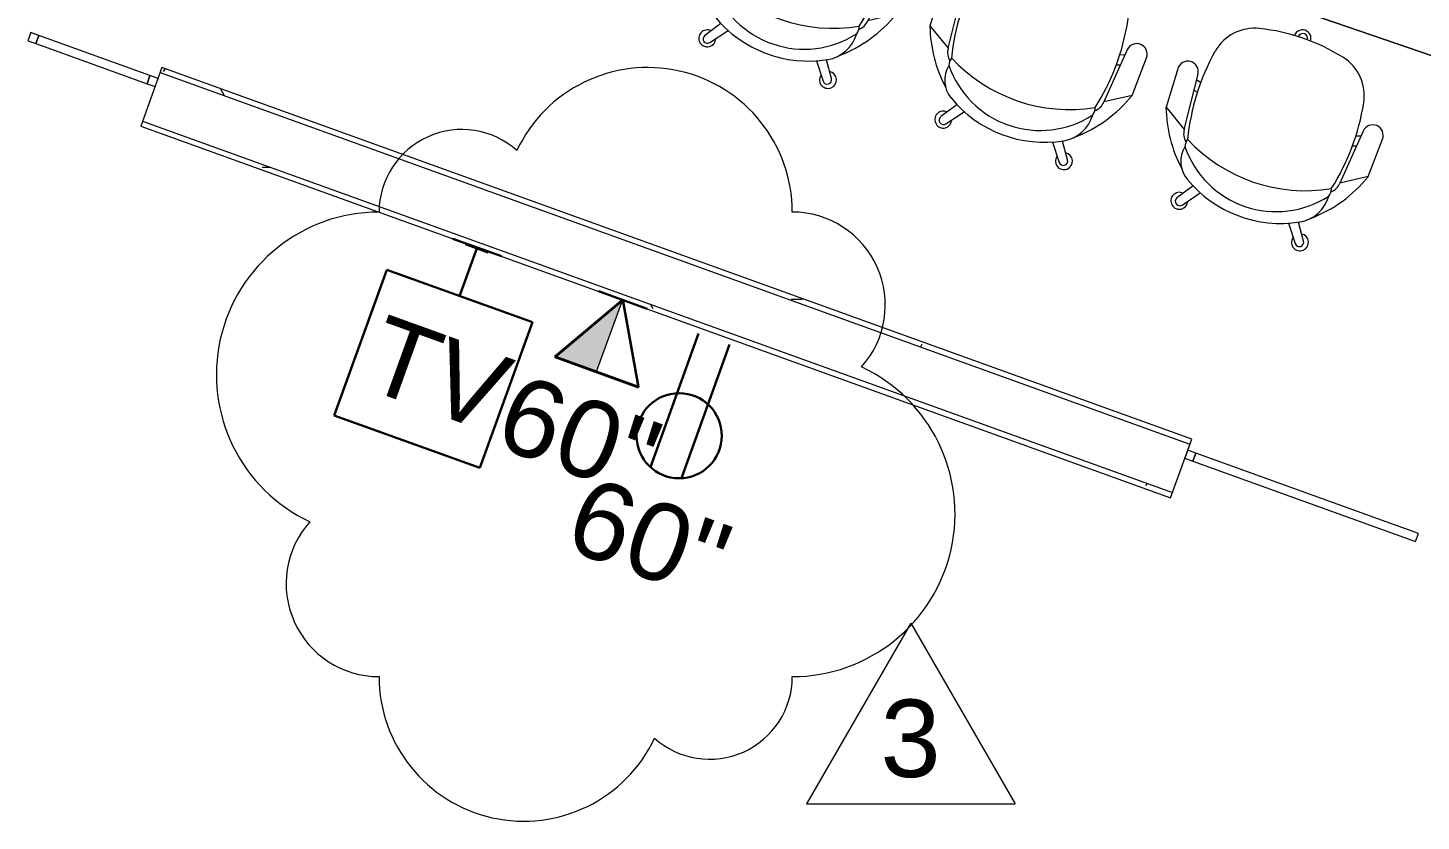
# Model space of a CAD drawing. Header units: inches. Extents: x -2349 to 1043, y -456 to 2193.
# Drawn here: x -457.3 to -295.4, y 354.1 to 446.3 of the extents above; entities that cross this region are included whole.
import ezdxf

# ---------------------------------------------------------------- set-up
doc = ezdxf.new("R2010")
doc.units = ezdxf.units.IN
doc.header["$MEASUREMENT"] = 0
for name, color, linetype, lineweight in [('A-ANNO-NOTE', 131, 'Continuous', 30), ('A-GLAZ-CURT', 52, 'Continuous', 13), ('A-GLAZ-CWMG', 51, 'Continuous', 13), ('A-WALL', 113, 'Continuous', 13), ('A-WALL-PATT', 111, 'Continuous', 13), ('E-ELEC-FIXT', 91, 'Continuous', 9), ('G-ANNO-REVC', 71, 'Continuous', 9), ('G-ANNO-REVC-IDEN', 71, 'Continuous', 9), ('I-FURN', 30, 'Continuous', 9), ('I-WALL', 2, 'Continuous', 13)]:
    doc.layers.add(name, color=color, linetype=linetype, lineweight=lineweight)
doc.styles.add('Arial', font='arial.ttf', dxfattribs={"height": 9})
doc.styles.add('Swis721 Lt BT', font='swissl.ttf', dxfattribs={"height": 9})
pattern_1 = [(0, (0, 0), (30.72, 7.68), [1.267, -21.773, 1.267, -21.773, -122.88]), (0, (0, 0), (30.72, 7.68), [-46.08, 1.267, -44.813, 1.267, -21.773, -53.76]), (0, (0, 0), (30.72, 7.68), [-115.2, 1.267, -14.093, 1.267, -37.133]), (120, (11.52, 3.84), (-22.011075, 22.7643), [1.267, -21.773, 1.267, -21.773, -122.88]), (120, (11.52, 3.84), (-22.011075, 22.7643), [-46.08, 1.267, -44.813, 1.267, -21.773, -53.76]), (120, (11.52, 3.84), (-22.011075, 22.7643), [-115.2, 1.267, -14.093, 1.267, -37.133]), (240, (15.36, 19.2), (-8.708925, -30.4443), [1.267, -21.773, 1.267, -21.773, -122.88]), (240, (15.36, 19.2), (-8.708925, -30.4443), [-46.08, 1.267, -44.813, 1.267, -21.773, -53.76]), (240, (15.36, 19.2), (-8.708925, -30.4443), [-115.2, 1.267, -14.093, 1.267, -37.133])]

# ---------------------------------------------------------------- blocks, each defined once
blk = doc.blocks.new('Furniture 20 - Furniture 49-7942789-7TH FLOOR POWER _ SIGNAL')
at = {"layer": 'I-FURN'}
for p, q in [((515.97, 64.45), (365.97, 64.45)), ((365.97, 64.45), (365.97, 10.45)), ((365.97, 10.45), (365.97, 64.45)), ((365.97, 64.45), (515.97, 64.45)), ((515.97, 10.45), (515.97, 64.45)), ((515.97, 64.45), (515.97, 10.45)), ((404.48, 51.27), (389.48, 51.27)), ((389.48, 51.27), (389.48, 23.27)), ((389.48, 23.27), (389.48, 51.27)), ((389.48, 51.27), (404.48, 51.27)), ((404.48, 23.27), (404.48, 51.27)), ((404.48, 51.27), (404.48, 23.27)), ((495.48, 51.27), (480.48, 51.27)), ((480.48, 51.27), (480.48, 23.27)), ((480.48, 23.27), (480.48, 51.27)), ((480.48, 51.27), (495.48, 51.27)), ((495.48, 23.27), (495.48, 51.27)), ((495.48, 51.27), (495.48, 23.27)), ((389.48, 23.27), (404.48, 23.27)), ((404.48, 23.27), (389.48, 23.27)), ((480.48, 23.27), (495.48, 23.27)), ((495.48, 23.27), (480.48, 23.27)), ((365.97, 10.45), (515.97, 10.45)), ((515.97, 10.45), (365.97, 10.45))]:
    blk.add_line(p, q, dxfattribs=at)
blk = doc.blocks.new('Steelcase - Seating - Cobi 434 Series - Chair - Fix Arm-8034614-7TH FLOOR POWER _ SIGNAL')
at = {"layer": 'I-FURN'}
for p, q in [((-5.49, 20.88), (-7.01, 22.86)), ((6.89, 22.9), (5.34, 20.89)), ((-7.83, 22.26), (-6.55, 20.39)), ((6.4, 20.39), (7.72, 22.31)), ((-12.47, 12.75), (-9.63, 14.52)), ((-10.21, 7.93), (-9.63, 14.52)), ((12.35, 12.75), (9.51, 14.52)), ((9.51, 14.52), (10.08, 7.93)), ((-12.47, 12.75), (-12.64, 8.08)), ((12.51, 8.08), (12.35, 12.75)), ((-9.6, 9.96), (-10.05, 9.8)), ((9.92, 9.79), (9.47, 9.95)), ((-10.15, 8.59), (-9.59, 8.75)), ((9.47, 8.75), (10.03, 8.59))]:
    blk.add_line(p, q, dxfattribs=at)
for centre, radius, start, end in [((-7.48, 22.54), 0.986, 343.1859, 277.6757), ((-7.41, 22.55), 0.51, 37.5401, 214.4596), ((7.34, 22.54), 0.986, 262.3243, 196.8141), ((7.29, 22.59), 0.509, 326.7212, 141.279), ((-0.07, 7.96), 14.01, 58.236, 118.2017), ((2.36, 7.4), 15.77, 129.8319, 160.1681), ((-4.7, 16.61), 4.2, 118.2017, 183.1495), ((-0.06, 9.46), 11.22, 38.0902, 141.9098), ((5.59, 17.11), 3.26, 347.1354, 58.236), ((-2.48, 7.4), 15.77, 19.8319, 46.7135), ((-7.54, 15.92), 1.43, 161.2842, 198.7158), ((-0.06, -0.95), 18.63, 61.7066, 118.2934), ((7.41, 15.92), 1.43, 341.2842, 18.7158), ((-7.66, 14.35), 1.98, 131.2581, 175), ((16.9, 9.38), 26.5, 166.7242, 189.9627), ((-17.02, 9.38), 26.5, 350.0104, 13.2758), ((7.54, 14.35), 1.98, 5, 48.7419), ((-11.42, 8.03), 1.22, 178, 355), ((11.3, 8.03), 1.22, 185, 2), ((-4.03, 5.7), 5.25, 189.9627, 257.1308), ((3.9, 5.69), 5.25, 282.7273, 350.0104), ((-0.04, 23.16), 23.16, 257.1308, 282.7273), ((-0.04, 0.02), 0.981, 180, 360), ((-0.07, 0.01), 0.553, 180, 359.8742)]:
    blk.add_arc(centre, radius, start, end, dxfattribs=at)
blk = doc.blocks.new('System Panel - Glazed-9767064-7TH FLOOR POWER _ SIGNAL')
at = {"layer": 'A-GLAZ-CURT'}
for p, q in [((6.86, 0.5), (-6.86, 0.5)), ((-6.86, 0.5), (-6.86, -0.5)), ((6.86, -0.5), (6.86, 0.5)), ((-6.86, -0.5), (6.86, -0.5))]:
    blk.add_line(p, q, dxfattribs=at)
blk = doc.blocks.new('Rectangular Mullion - 1_ x 1_ SQUARE-9681154-7TH FLOOR POWER _ SIGNAL')
at = {"layer": 'A-GLAZ-CWMG', "lineweight": 20}
for p, q in [((0, 0.5), (-1, 0.5)), ((-1, 0.5), (-1, -0.5)), ((0, -0.5), (0, 0.5)), ((-1, -0.5), (0, -0.5))]:
    blk.add_line(p, q, dxfattribs=at)
blk = doc.blocks.new('Rectangular Mullion - 1_ x 1_ SQUARE-V83-7TH FLOOR POWER _ SIGNAL')
at = {"layer": 'A-GLAZ-CWMG', "lineweight": 20}
for p, q in [((-1, 0.5), (0, 0.5)), ((-1, -0.5), (-1, 0.5)), ((0, 0.5), (0, -0.5)), ((0, -0.5), (-1, -0.5))]:
    blk.add_line(p, q, dxfattribs=at)
blk = doc.blocks.new('System Panel - Glazed-9766801-7TH FLOOR POWER _ SIGNAL')
at = {"layer": 'A-GLAZ-CURT'}
for p, q in [((13.75, 0.5), (-13.75, 0.5)), ((-13.75, 0.5), (-13.75, -0.5)), ((13.75, -0.5), (13.75, 0.5)), ((-13.75, -0.5), (13.75, -0.5))]:
    blk.add_line(p, q, dxfattribs=at)
blk = doc.blocks.new('Rectangular Mullion - 1_ x 1_ SQUARE-8462063-7TH FLOOR POWER _ SIGNAL')
at = {"layer": 'A-GLAZ-CWMG', "lineweight": 20}
for p, q in [((-1, 0.5), (0, 0.5)), ((-1, -0.5), (-1, 0.5)), ((0, 0.5), (0, -0.5)), ((0, -0.5), (-1, -0.5))]:
    blk.add_line(p, q, dxfattribs=at)
blk = doc.blocks.new('PS - Junction Box _Wall Base_ - TV-V84-7TH FLOOR POWER _ SIGNAL')
at = {"layer": 'E-ELEC-FIXT'}
for p, q in [((-406.39, 421.23), (-406.46, 421.06)), ((-403.87, 420.12), (-406.46, 421.06)), ((-403.87, 420.12), (-403.81, 420.3))]:
    blk.add_line(p, q, dxfattribs=at)
blk = doc.blocks.new('Family - ___-9769378-7TH FLOOR POWER _ SIGNAL')
at = {"layer": 'G-ANNO-REVC'}
for centre, radius, start, end in [((-385.29, 424.88), 16.8, 0, 154.7912), ((-406.89, 424.88), 9.6, 48.1897, 180), ((-416.49, 405.98), 18.9, 90, 244.7912), ((-368.49, 414.08), 10.8, 318.1897, 90), ((-368.49, 389.78), 18.9, 270, 64.7912), ((-416.49, 381.68), 10.8, 138.1897, 270), ((-399.69, 370.88), 16.8, 180, 334.7912), ((-378.09, 370.88), 9.6, 228.1897, 360)]:
    blk.add_arc(centre, radius, start, end, dxfattribs=at)
blk = doc.blocks.new('Revision Tag - Revision Tag-133968-7TH FLOOR POWER _ SIGNAL')
at = {"layer": 'G-ANNO-REVC-IDEN'}
for p, q in [((0, 0.1384), (-0.1263, -0.0804)), ((0, 0.1384), (0.1263, -0.0804)), ((-0.1263, -0.0804), (0.1263, -0.0804))]:
    blk.add_line(p, q, dxfattribs=at)

msp = doc.modelspace()

# ---------------------------------------------------------------- hatches: boundary and pattern name
at = {"layer": 'A-ANNO-NOTE', "lineweight": 9}
msp.add_hatch(color=256, dxfattribs=at).paths.add_polyline_path([(-391.22, 406.33), (-388.18, 414.73), (-396.07, 408.08), (-394.92, 407.67)], flags=0)
at = {"layer": 'A-WALL-PATT', "lineweight": 9}
h = msp.add_hatch(dxfattribs=at)
h.set_pattern_fill('FP_1', color=256, style=0, pattern_type=2)
h.set_pattern_definition(pattern_1)
h.paths.add_polyline_path([(-322.3, 397.91), (-322.08, 398.5), (-441.71, 441.69), (-441.92, 441.1), (-343.46, 405.55)], flags=0)
h = msp.add_hatch(dxfattribs=at)
h.set_pattern_fill('FP_1', color=256, style=0, pattern_type=2)
h.set_pattern_definition(pattern_1)
h.paths.add_polyline_path([(-324.55, 391.68), (-324.33, 392.27), (-443.96, 435.46), (-444.17, 434.87), (-326.17, 392.27)], flags=0)

# ---------------------------------------------------------------- linework, layer by layer
at = {"layer": 'A-ANNO-NOTE'}
for p, q in [((-407.92, 421.78), (-402.28, 419.75)), ((-405.1, 420.77), (-407.14, 415.12)), ((-415.6, 418.18), (-421.72, 401.25)), ((-398.67, 412.07), (-415.6, 418.18)), ((-388.18, 414.73), (-396.07, 408.08)), ((-388.17, 414.65), (-396.05, 408)), ((-390.99, 415.67), (-385.35, 413.63)), ((-388.18, 414.73), (-386.37, 404.58)), ((-388.17, 414.65), (-386.35, 404.5)), ((-404.79, 395.14), (-398.67, 412.07)), ((-379.37, 410.78), (-384.98, 395.24)), ((-375.77, 409.48), (-381.38, 393.93)), ((-375.77, 409.48), (-381.38, 393.93)), ((-386.37, 404.58), (-396.07, 408.08)), ((-386.35, 404.5), (-396.05, 408)), ((-421.72, 401.25), (-404.79, 395.14))]:
    msp.add_line(p, q, dxfattribs=at)
at = {"layer": 'A-ANNO-NOTE', "lineweight": 9}
for p, q in [((-388.18, 414.73), (-396.07, 408.08)), ((-391.22, 406.33), (-388.18, 414.73)), ((-396.07, 408.08), (-391.22, 406.33))]:
    msp.add_line(p, q, dxfattribs=at)
at = {"layer": 'A-ANNO-NOTE'}
msp.add_circle((-381.63, 398.88), 4.95, dxfattribs=at)
at = {"layer": 'A-WALL'}
for p, q in [((-441.92, 441.1), (-322.3, 397.91)), ((-443.96, 435.46), (-324.33, 392.27))]:
    msp.add_line(p, q, dxfattribs=at)
at = {"layer": 'I-WALL'}
for p, q in [((-441.71, 441.69), (-444.17, 434.87)), ((-322.08, 398.5), (-441.71, 441.69)), ((-444.17, 434.87), (-324.55, 391.68)), ((-324.55, 391.68), (-322.08, 398.5))]:
    msp.add_line(p, q, dxfattribs=at)

# ---------------------------------------------------------------- block references
at = {"layer": 'A-GLAZ-CURT', "lineweight": 9}
for name, p, rotation in [('System Panel - Glazed-9767064-7TH FLOOR POWER _ SIGNAL', (-449.73, 442.6), 340.1459571155228), ('System Panel - Glazed-9766801-7TH FLOOR POWER _ SIGNAL', (-308.85, 391.72), 160.1459571155227)]:
    msp.add_blockref(name, p, dxfattribs=dict(at, rotation=rotation))
at = {"layer": 'A-GLAZ-CWMG', "lineweight": 9, "rotation": 160.1459571155227}
msp.add_blockref('Rectangular Mullion - 1_ x 1_ SQUARE-9681154-7TH FLOOR POWER _ SIGNAL', (-457.12, 445.27), dxfattribs=at)
at = {"layer": 'A-GLAZ-CWMG', "lineweight": 9, "extrusion": (0, 0, -1)}
for name, p, rotation in [('Rectangular Mullion - 1_ x 1_ SQUARE-8462063-7TH FLOOR POWER _ SIGNAL', (442.34, 439.93), 199.8540428844773), ('Rectangular Mullion - 1_ x 1_ SQUARE-V83-7TH FLOOR POWER _ SIGNAL', (322.72, 396.73), 19.85404288447728)]:
    msp.add_blockref(name, p, dxfattribs=dict(at, rotation=rotation))
at = {"layer": 'E-ELEC-FIXT'}
msp.add_blockref('PS - Junction Box _Wall Base_ - TV-V84-7TH FLOOR POWER _ SIGNAL', (0, 0), dxfattribs=at)
at = {"layer": 'G-ANNO-REVC'}
msp.add_blockref('Family - ___-9769378-7TH FLOOR POWER _ SIGNAL', (0, 0), dxfattribs=at)
at = {"layer": 'G-ANNO-REVC-IDEN', "xscale": 95.99999999999994, "yscale": 95.99999999999994, "zscale": 95.99999999999994}
msp.add_blockref('Revision Tag - Revision Tag-133968-7TH FLOOR POWER _ SIGNAL', (-354.71, 363.81), dxfattribs=at)
at = {"layer": 'I-FURN'}
for name, p, rotation in [('Furniture 20 - Furniture 49-7942789-7TH FLOOR POWER _ SIGNAL', (-783.94, 600.62), 341.0000000000001), ('Steelcase - Seating - Cobi 434 Series - Chair - Fix Arm-8034614-7TH FLOOR POWER _ SIGNAL', (-364.09, 463.99), 161.0000000000005), ('Steelcase - Seating - Cobi 434 Series - Chair - Fix Arm-8034614-7TH FLOOR POWER _ SIGNAL', (-336.67, 454.55), 161.0000000000005), ('Steelcase - Seating - Cobi 434 Series - Chair - Fix Arm-8034614-7TH FLOOR POWER _ SIGNAL', (-309.25, 445.11), 161.0000000000005)]:
    msp.add_blockref(name, p, dxfattribs=dict(at, rotation=rotation))

# ---------------------------------------------------------------- texts
at = {"layer": 'A-ANNO-NOTE', "lineweight": 9, "char_height": 9, "attachment_point": 1, "rotation": 340.146, "style": 'Swis721 Lt BT'}
for s, insert, width in [('TV', (-415.64, 413.07), 16.968), ('60"', (-400.38, 406.28), 20.604), ('60"', (-392.26, 394.35), 20.604)]:
    msp.add_mtext(s, dxfattribs=dict(at, insert=insert, width=width))
at = {"layer": 'G-ANNO-REVC-IDEN', "insert": (-358.25, 368.21), "char_height": 9, "width": 8.484, "attachment_point": 1, "style": 'Arial'}
msp.add_mtext('3', dxfattribs=at)

doc.saveas('drawing.dxf')
